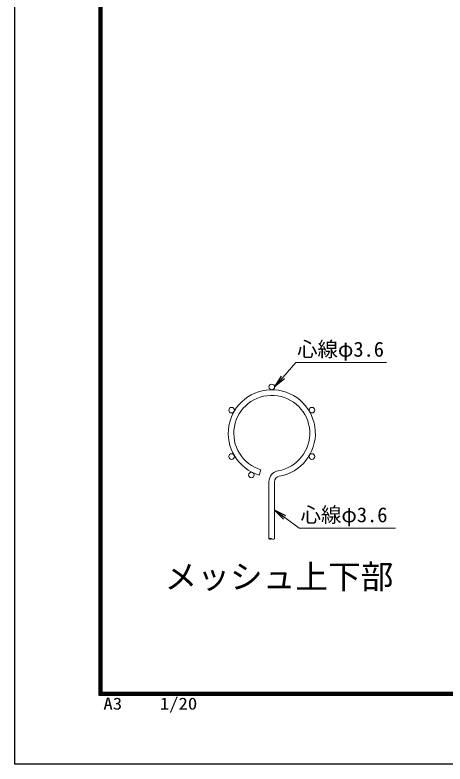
# Model space of a CAD drawing. Units: millimetres, scale not verified. Extents: x -4200 to 4200, y -2970 to 2970.
# Drawn here: x -4200 to -2819, y -2970 to -564 of the extents above; entities that cross this region are included whole.
import ezdxf
from ezdxf.enums import TextEntityAlignment as Align

# ---------------------------------------------------------------- set-up
doc = ezdxf.new("R2010")
doc.units = ezdxf.units.MM
doc.header["$LTSCALE"] = 10
for name, color, linetype, lineweight in [('0-1_D-STR-DIM', 7, 'Continuous', 13), ('0-7_D-STR-TXT', 7, 'Continuous', 13), ('0-B_D-STR2', 7, 'Continuous', 13), ('0-C_D-TTL', 7, 'Continuous', 25), ('0-D_D-TTL-TXT', 7, 'Continuous', 25)]:
    doc.layers.add(name, color=color, linetype=linetype, lineweight=lineweight)
doc.layers.add('0-2_0', color=7, linetype='Continuous')
doc.styles.add('ＭＳ ゴシック', font='')
doc.styles.get('ＭＳ ゴシック').set_extended_font_data('MS Gothic')

# ---------------------------------------------------------------- blocks, each defined once
blk = doc.blocks.new('_Open')
at = {"layer": '0-2_0'}
blk.add_line((-10, 1.667), (0, 0), dxfattribs=at)
blk.add_lwpolyline([(-10, -1.667), (0, 0), (-10, 0)], dxfattribs=at)

msp = doc.modelspace()

# ---------------------------------------------------------------- linework, layer by layer
at = {"layer": '0-1_D-STR-DIM'}
for centre, start, end in [((-3379.83, -2252.47), 53.12027, 126.87973), ((-3379.83, -2240.47), 233.12027, 306.87973), ((-3370.83, -2240.47), 233.12027, 306.87973)]:
    msp.add_arc(centre, 7.5, start, end, dxfattribs=at)
at = {"layer": '0-7_D-STR-TXT'}
for points in [[(-3006.69, -1680.39), (-3298, -1680.39), (-3340.05, -1728.64)], [(-2978.08, -2212.18), (-3286.9, -2212.18), (-3333.88, -2178.33)]]:
    msp.add_lwpolyline(points, dxfattribs=at)
at = {"layer": '0-B_D-STR2'}
for p, q in [((-3410.19, -2024.71), (-3415.34, -2041.96)), ((-3384.33, -2246.47), (-3384.33, -2063.47)), ((-3366.33, -2246.47), (-3366.33, -2063.47))]:
    msp.add_line(p, q, dxfattribs=at)
for centre in [(-3375.33, -1758.79), (-3504.37, -1833.29), (-3246.29, -1833.29), (-3504.37, -1982.29), (-3246.29, -1982.29), (-3440.92, -2041.58)]:
    msp.add_circle(centre, 9, dxfattribs=at)
for centre, radius, start, end in [((-3375.33, -1907.79), 140, 279.83934, 253.39579), ((-3375.33, -1907.79), 122, 279.83934, 253.39579), ((-3348.33, -2063.47), 36, 99.83934, 180), ((-3348.33, -2063.47), 18, 99.83934, 180)]:
    msp.add_arc(centre, radius, start, end, dxfattribs=at)
at = {"layer": '0-C_D-TTL', "color": 2}
msp.add_lwpolyline([(-4200.1, 2970.16), (4199.9, 2970.16), (4199.9, -2969.84), (-4200.1, -2969.84)], close=True, dxfattribs=at)
at = {"layer": '0-C_D-TTL'}
for points in [[(-3930.1, 2750.16), (3929.9, 2750.16), (3929.9, -2749.84), (-3930.1, -2749.84)], [(-3927.6, 2747.66), (3927.4, 2747.66), (3927.4, -2747.34), (-3927.6, -2747.34)], [(-3925.1, 2745.16), (3924.9, 2745.16), (3924.9, -2744.84), (-3925.1, -2744.84)], [(-3922.6, 2742.66), (3922.4, 2742.66), (3922.4, -2742.34), (-3922.6, -2742.34)], [(-3920.1, 2740.16), (3919.9, 2740.16), (3919.9, -2739.84), (-3920.1, -2739.84)]]:
    msp.add_lwpolyline(points, close=True, dxfattribs=at)

# ---------------------------------------------------------------- block references
at = {"layer": '0-7_D-STR-TXT', "xscale": 4, "yscale": 4}
for p, rotation in [((-3366.33, -1758.79), 228.92455), ((-3366.33, -2154.94), 144.22413)]:
    msp.add_blockref('_Open', p, dxfattribs=dict(at, rotation=rotation))

# ---------------------------------------------------------------- texts
at = {"layer": '0-7_D-STR-TXT', "style": 'ＭＳ ゴシック'}
for p in [(-3294.08, -1676.01), (-3282.98, -2207.8)]:
    msp.add_text('心線φ3.6', height=48.09, dxfattribs=at).set_placement(p, align=Align.BOTTOM_LEFT)
at = {"layer": '0-C_D-TTL', "style": 'ＭＳ ゴシック', "width": 1.15}
msp.add_text('A3\u3000\u30001/20', height=38.49, dxfattribs=at).set_placement((-3916.18, -2806.66), align=Align.BOTTOM_LEFT)
at = {"layer": '0-D_D-TTL-TXT', "style": 'ＭＳ ゴシック'}
msp.add_text('メッシュ上下部', height=76.98, dxfattribs=at).set_placement((-3719.66, -2429.6), align=Align.BOTTOM_LEFT)

doc.saveas('drawing.dxf')
